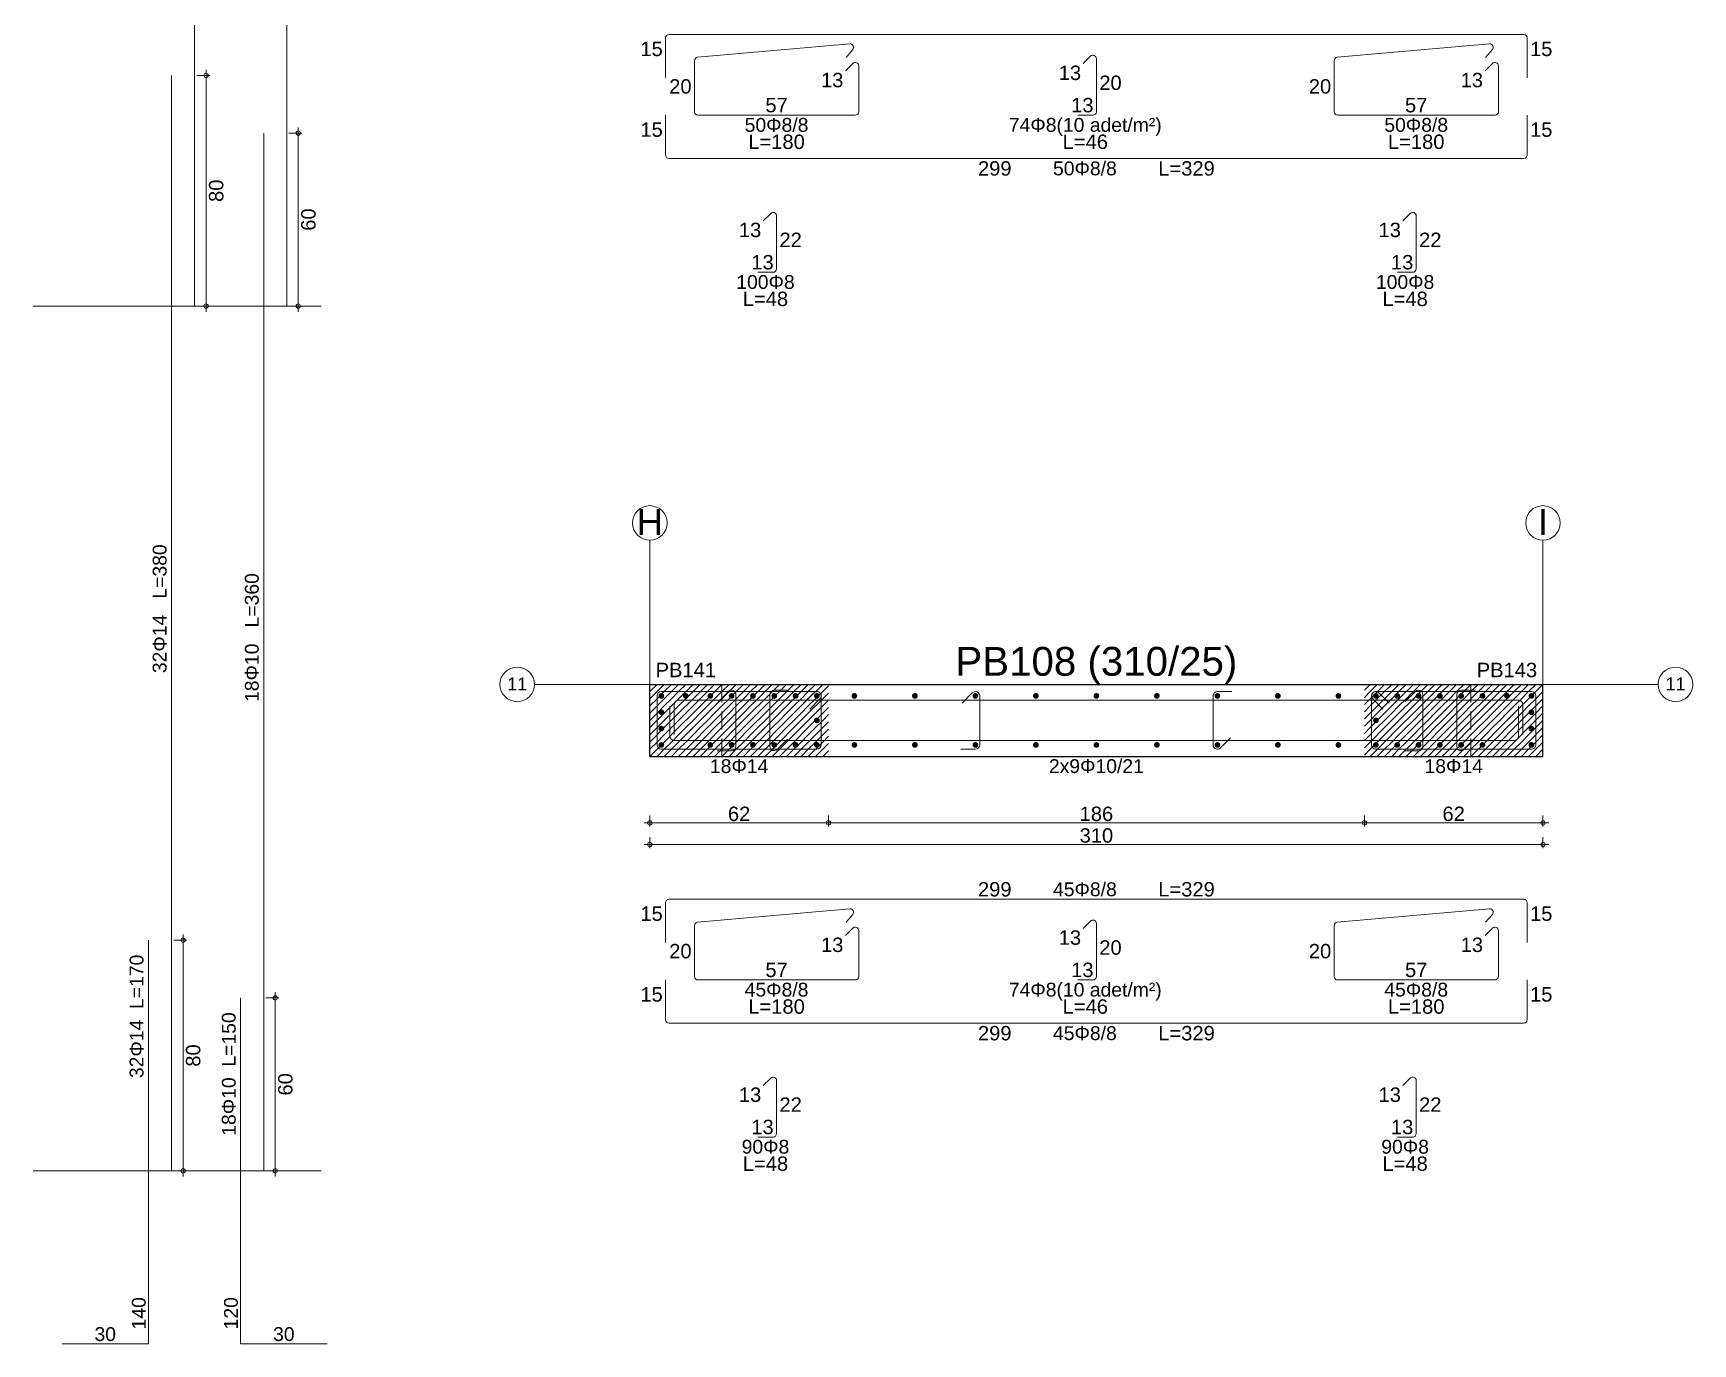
# Model space of a CAD drawing. Header units: millimetres. Extents: x 2232 to 85269, y -3593 to 5869.
# Drawn here: x 75231 to 76095, y -1561 to -879 of the extents above; entities that cross this region are included whole.
import ezdxf

# ---------------------------------------------------------------- set-up
doc = ezdxf.new("R2010")
doc.units = ezdxf.units.MM
doc.linetypes.add('CENTER2', pattern=[112.5, 75, -12.5, 12.5, -12.5])
doc.linetypes.add('HIDDEN4', pattern=[9.375, 6.25, -3.125])
for name, color, linetype in [('Donatı Topl. Uzun. Yazısı', 7, 'Continuous'), ('Donatı Uz. Yazısı', 7, 'Continuous'), ('Donatı Yazısı', 7, 'Continuous'), ('Donatı Çizgisi', 7, 'Continuous'), ('Panel', 7, 'Continuous'), ('Standart', 7, 'Continuous'), ('Ölçülendirme', 7, 'Continuous')]:
    doc.layers.add(name, color=color, linetype=linetype)
doc.styles.add('arial_1_18', font='arial.ttf', dxfattribs={"height": 0.2})

# ---------------------------------------------------------------- blocks, each defined once
blk = doc.blocks.new('IDE824Entity7256')
at = {"layer": 'Donatı Çizgisi', "linetype": 'Continuous', "lineweight": 5}
h = blk.add_hatch(color=5, dxfattribs=at)
edge = h.paths.add_edge_path(flags=0)
edge.add_arc((7059.99, 410), 1, 0, 360)
h = blk.add_hatch(color=5, dxfattribs=at)
edge = h.paths.add_edge_path(flags=0)
edge.add_arc((7068.49, 410), 1, 0, 360)
h = blk.add_hatch(color=5, dxfattribs=at)
edge = h.paths.add_edge_path(flags=0)
edge.add_arc((7076.99, 410), 1, 0, 360)
h = blk.add_hatch(color=5, dxfattribs=at)
edge = h.paths.add_edge_path(flags=0)
edge.add_arc((7084.39, 410), 1, 0, 360)
h = blk.add_hatch(color=5, dxfattribs=at)
edge = h.paths.add_edge_path(flags=0)
edge.add_arc((7091.79, 410), 1, 0, 360)
h = blk.add_hatch(color=5, dxfattribs=at)
edge = h.paths.add_edge_path(flags=0)
edge.add_arc((7099.19, 410), 1, 0, 360)
h = blk.add_hatch(color=5, dxfattribs=at)
edge = h.paths.add_edge_path(flags=0)
edge.add_arc((7106.59, 410), 1, 0, 360)
h = blk.add_hatch(color=5, dxfattribs=at)
edge = h.paths.add_edge_path(flags=0)
edge.add_arc((7113.99, 410), 1, 0, 360)
h = blk.add_hatch(color=5, dxfattribs=at)
edge = h.paths.add_edge_path(flags=0)
edge.add_arc((7126.99, 410), 1, 0, 360)
h = blk.add_hatch(color=5, dxfattribs=at)
edge = h.paths.add_edge_path(flags=0)
edge.add_arc((7147.99, 410), 1, 0, 360)
h = blk.add_hatch(color=5, dxfattribs=at)
edge = h.paths.add_edge_path(flags=0)
edge.add_arc((7168.99, 410), 1, 0, 360)
h = blk.add_hatch(color=5, dxfattribs=at)
edge = h.paths.add_edge_path(flags=0)
edge.add_arc((7189.99, 410), 1, 0, 360)
h = blk.add_hatch(color=5, dxfattribs=at)
edge = h.paths.add_edge_path(flags=0)
edge.add_arc((7210.99, 410), 1, 0, 360)
h = blk.add_hatch(color=5, dxfattribs=at)
edge = h.paths.add_edge_path(flags=0)
edge.add_arc((7231.99, 410), 1, 0, 360)
h = blk.add_hatch(color=5, dxfattribs=at)
edge = h.paths.add_edge_path(flags=0)
edge.add_arc((7252.99, 410), 1, 0, 360)
h = blk.add_hatch(color=5, dxfattribs=at)
edge = h.paths.add_edge_path(flags=0)
edge.add_arc((7273.99, 410), 1, 0, 360)
h = blk.add_hatch(color=5, dxfattribs=at)
edge = h.paths.add_edge_path(flags=0)
edge.add_arc((7294.99, 410), 1, 0, 360)
h = blk.add_hatch(color=5, dxfattribs=at)
edge = h.paths.add_edge_path(flags=0)
edge.add_arc((7307.99, 410), 1, 0, 360)
h = blk.add_hatch(color=5, dxfattribs=at)
edge = h.paths.add_edge_path(flags=0)
edge.add_arc((7315.39, 410), 1, 0, 360)
h = blk.add_hatch(color=5, dxfattribs=at)
edge = h.paths.add_edge_path(flags=0)
edge.add_arc((7322.79, 410), 1, 0, 360)
h = blk.add_hatch(color=5, dxfattribs=at)
edge = h.paths.add_edge_path(flags=0)
edge.add_arc((7330.19, 410), 1, 0, 360)
h = blk.add_hatch(color=5, dxfattribs=at)
edge = h.paths.add_edge_path(flags=0)
edge.add_arc((7337.59, 410), 1, 0, 360)
h = blk.add_hatch(color=5, dxfattribs=at)
edge = h.paths.add_edge_path(flags=0)
edge.add_arc((7344.99, 410), 1, 0, 360)
h = blk.add_hatch(color=5, dxfattribs=at)
edge = h.paths.add_edge_path(flags=0)
edge.add_arc((7353.49, 410), 1, 0, 360)
h = blk.add_hatch(color=5, dxfattribs=at)
edge = h.paths.add_edge_path(flags=0)
edge.add_arc((7361.99, 410), 1, 0, 360)
h = blk.add_hatch(color=5, dxfattribs=at)
edge = h.paths.add_edge_path(flags=0)
edge.add_arc((7059.99, 404.33), 1, 0, 360)
h = blk.add_hatch(color=5, dxfattribs=at)
edge = h.paths.add_edge_path(flags=0)
edge.add_arc((7361.99, 404.33), 1, 0, 360)
h = blk.add_hatch(color=5, dxfattribs=at)
edge = h.paths.add_edge_path(flags=0)
edge.add_arc((7059.99, 398.67), 1, 0, 360)
h = blk.add_hatch(color=5, dxfattribs=at)
edge = h.paths.add_edge_path(flags=0)
edge.add_arc((7113.99, 401.5), 1, 0, 360)
h = blk.add_hatch(color=5, dxfattribs=at)
edge = h.paths.add_edge_path(flags=0)
edge.add_arc((7307.99, 401.5), 1, 0, 360)
h = blk.add_hatch(color=5, dxfattribs=at)
edge = h.paths.add_edge_path(flags=0)
edge.add_arc((7361.99, 398.67), 1, 0, 360)
h = blk.add_hatch(color=5, dxfattribs=at)
edge = h.paths.add_edge_path(flags=0)
edge.add_arc((7059.99, 393), 1, 0, 360)
h = blk.add_hatch(color=5, dxfattribs=at)
edge = h.paths.add_edge_path(flags=0)
edge.add_arc((7076.99, 393), 1, 0, 360)
h = blk.add_hatch(color=5, dxfattribs=at)
edge = h.paths.add_edge_path(flags=0)
edge.add_arc((7084.39, 393), 1, 0, 360)
h = blk.add_hatch(color=5, dxfattribs=at)
edge = h.paths.add_edge_path(flags=0)
edge.add_arc((7091.79, 393), 1, 0, 360)
h = blk.add_hatch(color=5, dxfattribs=at)
edge = h.paths.add_edge_path(flags=0)
edge.add_arc((7099.19, 393), 1, 0, 360)
h = blk.add_hatch(color=5, dxfattribs=at)
edge = h.paths.add_edge_path(flags=0)
edge.add_arc((7106.59, 393), 1, 0, 360)
h = blk.add_hatch(color=5, dxfattribs=at)
edge = h.paths.add_edge_path(flags=0)
edge.add_arc((7113.99, 393), 1, 0, 360)
h = blk.add_hatch(color=5, dxfattribs=at)
edge = h.paths.add_edge_path(flags=0)
edge.add_arc((7126.99, 393), 1, 0, 360)
h = blk.add_hatch(color=5, dxfattribs=at)
edge = h.paths.add_edge_path(flags=0)
edge.add_arc((7147.99, 393), 1, 0, 360)
h = blk.add_hatch(color=5, dxfattribs=at)
edge = h.paths.add_edge_path(flags=0)
edge.add_arc((7168.99, 393), 1, 0, 360)
h = blk.add_hatch(color=5, dxfattribs=at)
edge = h.paths.add_edge_path(flags=0)
edge.add_arc((7189.99, 393), 1, 0, 360)
h = blk.add_hatch(color=5, dxfattribs=at)
edge = h.paths.add_edge_path(flags=0)
edge.add_arc((7210.99, 393), 1, 0, 360)
h = blk.add_hatch(color=5, dxfattribs=at)
edge = h.paths.add_edge_path(flags=0)
edge.add_arc((7231.99, 393), 1, 0, 360)
h = blk.add_hatch(color=5, dxfattribs=at)
edge = h.paths.add_edge_path(flags=0)
edge.add_arc((7252.99, 393), 1, 0, 360)
h = blk.add_hatch(color=5, dxfattribs=at)
edge = h.paths.add_edge_path(flags=0)
edge.add_arc((7273.99, 393), 1, 0, 360)
h = blk.add_hatch(color=5, dxfattribs=at)
edge = h.paths.add_edge_path(flags=0)
edge.add_arc((7294.99, 393), 1, 0, 360)
h = blk.add_hatch(color=5, dxfattribs=at)
edge = h.paths.add_edge_path(flags=0)
edge.add_arc((7307.99, 393), 1, 0, 360)
h = blk.add_hatch(color=5, dxfattribs=at)
edge = h.paths.add_edge_path(flags=0)
edge.add_arc((7315.39, 393), 1, 0, 360)
h = blk.add_hatch(color=5, dxfattribs=at)
edge = h.paths.add_edge_path(flags=0)
edge.add_arc((7322.79, 393), 1, 0, 360)
h = blk.add_hatch(color=5, dxfattribs=at)
edge = h.paths.add_edge_path(flags=0)
edge.add_arc((7330.19, 393), 1, 0, 360)
h = blk.add_hatch(color=5, dxfattribs=at)
edge = h.paths.add_edge_path(flags=0)
edge.add_arc((7337.59, 393), 1, 0, 360)
h = blk.add_hatch(color=5, dxfattribs=at)
edge = h.paths.add_edge_path(flags=0)
edge.add_arc((7344.99, 393), 1, 0, 360)
h = blk.add_hatch(color=5, dxfattribs=at)
edge = h.paths.add_edge_path(flags=0)
edge.add_arc((7361.99, 393), 1, 0, 360)
at = {"layer": 'Donatı Çizgisi', "color": 5, "linetype": 'Continuous', "lineweight": 5}
for points in [[(6897.99, 545.24), (6897.99, 1025.24)], [(6929.99, 545.24), (6929.99, 1005.24)], [(6889.99, 245.24), (6889.99, 625.24)], [(6921.99, 245.24), (6921.99, 605.24)], [(6881.99, 185.24), (6881.99, 325.24)], [(6913.99, 185.24), (6913.99, 305.24)], [(6851.99, 185.24), (6881.99, 185.24)], [(6913.99, 185.24), (6943.99, 185.24)]]:
    blk.add_lwpolyline(points, dxfattribs=at)
at = {"layer": 'Donatı Çizgisi', "color": 1, "linetype": 'Continuous', "lineweight": 5}
for points in [[(7062.69, 639.46), (7359.29, 639.46)], [(7061.49, 624.46), (7061.49, 638.26)], [(7072.58, 631.56), (7125.38, 636.19)], [(7124.09, 631.46), (7126.41, 634.22)], [(7294.58, 631.56), (7347.38, 636.19)], [(7346.09, 631.46), (7348.41, 634.22)], [(7360.49, 624.46), (7360.49, 638.26)], [(7071.49, 612.66), (7071.49, 630.36)], [(7123.89, 626.86), (7126.44, 629.41)], [(7128.49, 612.66), (7128.49, 628.56)], [(7206.39, 629.36), (7208.94, 631.91)], [(7210.99, 612.66), (7210.99, 631.06)], [(7293.49, 612.66), (7293.49, 630.36)], [(7345.89, 626.86), (7348.44, 629.41)], [(7350.49, 612.66), (7350.49, 628.56)], [(7061.49, 597.66), (7061.49, 611.46)], [(7072.69, 611.46), (7127.29, 611.46)], [(7204.49, 611.46), (7209.79, 611.46)], [(7294.69, 611.46), (7349.29, 611.46)], [(7360.49, 597.66), (7360.49, 611.46)], [(7062.69, 596.46), (7359.29, 596.46)], [(7095.39, 574.86), (7097.94, 577.41)], [(7099.99, 558.16), (7099.99, 576.56)], [(7317.39, 574.86), (7319.94, 577.41)], [(7321.99, 558.16), (7321.99, 576.56)], [(7093.49, 556.96), (7098.79, 556.96)], [(7315.49, 556.96), (7320.79, 556.96)], [(7058.49, 393), (7058.49, 410)], [(7059.99, 411.5), (7113.99, 411.5)], [(7079.79, 408.03), (7083.33, 411.56)], [(7085.89, 392.5), (7085.89, 410.5)], [(7097.69, 392.5), (7097.69, 410.5)], [(7099.19, 412), (7104.19, 412)], [(7109.39, 407.53), (7112.93, 411.06)], [(7115.49, 393), (7115.49, 410)], [(7164.39, 407.53), (7167.93, 411.06)], [(7170.49, 393), (7170.49, 410)], [(7251.49, 393), (7251.49, 410)], [(7252.99, 411.5), (7257.99, 411.5)], [(7306.49, 393), (7306.49, 410)], [(7307.99, 411.5), (7361.99, 411.5)], [(7312.58, 407.53), (7309.05, 411.06)], [(7318.19, 408.03), (7321.73, 411.56)], [(7324.29, 392.5), (7324.29, 410.5)], [(7336.09, 392.5), (7336.09, 410.5)], [(7337.59, 412), (7342.59, 412)], [(7363.49, 393), (7363.49, 410)], [(7062.99, 396), (7062.99, 406.4)], [(7064.49, 396.6), (7064.49, 407)], [(7065.99, 408.5), (7357.49, 408.5)], [(7111.51, 405.4), (7115.05, 408.94)], [(7306.93, 408.94), (7310.46, 405.4)], [(7357.49, 396), (7357.49, 406.4)], [(7358.99, 396.6), (7358.99, 407)], [(7064.49, 394.5), (7355.99, 394.5)], [(7100.25, 391.44), (7103.78, 394.97)], [(7254.05, 391.94), (7257.58, 395.47)], [(7338.65, 391.44), (7342.18, 394.97)], [(7059.99, 391.5), (7113.99, 391.5)], [(7079.39, 391), (7084.39, 391)], [(7163.99, 391.5), (7168.99, 391.5)], [(7307.99, 391.5), (7361.99, 391.5)], [(7317.79, 391), (7322.79, 391)], [(7061.49, 324.46), (7061.49, 338.26)], [(7062.69, 339.46), (7359.29, 339.46)], [(7072.58, 331.56), (7125.38, 336.19)], [(7124.09, 331.46), (7126.41, 334.22)], [(7294.58, 331.56), (7347.38, 336.19)], [(7346.09, 331.46), (7348.41, 334.22)], [(7360.49, 324.46), (7360.49, 338.26)], [(7071.49, 312.66), (7071.49, 330.36)], [(7123.89, 326.86), (7126.44, 329.41)], [(7128.49, 312.66), (7128.49, 328.56)], [(7206.39, 329.36), (7208.94, 331.91)], [(7210.99, 312.66), (7210.99, 331.06)], [(7293.49, 312.66), (7293.49, 330.36)], [(7345.89, 326.86), (7348.44, 329.41)], [(7350.49, 312.66), (7350.49, 328.56)], [(7061.49, 297.66), (7061.49, 311.46)], [(7072.69, 311.46), (7127.29, 311.46)], [(7204.49, 311.46), (7209.79, 311.46)], [(7294.69, 311.46), (7349.29, 311.46)], [(7360.49, 297.66), (7360.49, 311.46)], [(7062.69, 296.46), (7359.29, 296.46)], [(7095.39, 274.86), (7097.94, 277.41)], [(7099.99, 258.16), (7099.99, 276.56)], [(7317.39, 274.86), (7319.94, 277.41)], [(7321.99, 258.16), (7321.99, 276.56)], [(7093.49, 256.96), (7098.79, 256.96)], [(7315.49, 256.96), (7320.79, 256.96)]]:
    blk.add_lwpolyline(points, dxfattribs=at)
for centre, radius, start, end in [((7062.69, 638.26), 1.2, 90, 180), ((7359.29, 638.26), 1.2, 0, 90), ((7125.49, 634.99), 1.2, 320.01311, 95.01311), ((7347.49, 634.99), 1.2, 320.01311, 95.01311), ((7072.69, 630.36), 1.2, 95.01311, 180), ((7127.29, 628.56), 1.2, 0, 135), ((7209.79, 631.06), 1.2, 0, 135), ((7294.69, 630.36), 1.2, 95.01311, 180), ((7349.29, 628.56), 1.2, 0, 135), ((7072.69, 612.66), 1.2, 180, 270), ((7127.29, 612.66), 1.2, 270, 0), ((7209.79, 612.66), 1.2, 270, 0), ((7294.69, 612.66), 1.2, 180, 270), ((7349.29, 612.66), 1.2, 270, 0), ((7062.69, 597.66), 1.2, 180, 270), ((7359.29, 597.66), 1.2, 270, 0), ((7098.79, 576.56), 1.2, 0, 135), ((7320.79, 576.56), 1.2, 0, 135), ((7098.79, 558.16), 1.2, 270, 0), ((7320.79, 558.16), 1.2, 270, 0), ((7059.99, 410), 1.5, 90, 180), ((7084.39, 410.5), 1.5, 0, 135), ((7099.19, 410.5), 1.5, 90, 180), ((7113.99, 410), 1.5, 0, 135), ((7113.99, 410), 1.5, 315, 90), ((7168.99, 410), 1.5, 0, 135), ((7252.99, 410), 1.5, 90, 180), ((7307.99, 410), 1.5, 90, 225), ((7307.99, 410), 1.5, 45, 180), ((7322.79, 410.5), 1.5, 0, 135), ((7337.59, 410.5), 1.5, 90, 180), ((7361.99, 410), 1.5, 0, 90), ((7065.99, 407), 1.5, 90, 180), ((7357.49, 407), 1.5, 0, 90), ((7059.99, 393), 1.5, 180, 270), ((7064.49, 396), 1.5, 180, 270), ((7084.39, 392.5), 1.5, 270, 0), ((7099.19, 392.5), 1.5, 180, 315), ((7113.99, 393), 1.5, 270, 0), ((7168.99, 393), 1.5, 270, 0), ((7252.99, 393), 1.5, 180, 315), ((7307.99, 393), 1.5, 180, 270), ((7322.79, 392.5), 1.5, 270, 0), ((7337.59, 392.5), 1.5, 180, 315), ((7355.99, 396), 1.5, 270, 0), ((7361.99, 393), 1.5, 270, 0), ((7062.69, 338.26), 1.2, 90, 180), ((7125.49, 334.99), 1.2, 320.01311, 95.01311), ((7347.49, 334.99), 1.2, 320.01311, 95.01311), ((7359.29, 338.26), 1.2, 0, 90), ((7072.69, 330.36), 1.2, 95.01311, 180), ((7127.29, 328.56), 1.2, 0, 135), ((7209.79, 331.06), 1.2, 0, 135), ((7294.69, 330.36), 1.2, 95.01311, 180), ((7349.29, 328.56), 1.2, 0, 135), ((7072.69, 312.66), 1.2, 180, 270), ((7127.29, 312.66), 1.2, 270, 0), ((7209.79, 312.66), 1.2, 270, 0), ((7294.69, 312.66), 1.2, 180, 270), ((7349.29, 312.66), 1.2, 270, 0), ((7062.69, 297.66), 1.2, 180, 270), ((7359.29, 297.66), 1.2, 270, 0), ((7098.79, 276.56), 1.2, 0, 135), ((7320.79, 276.56), 1.2, 0, 135), ((7098.79, 258.16), 1.2, 270, 0), ((7320.79, 258.16), 1.2, 270, 0)]:
    blk.add_arc(centre, radius, start, end, dxfattribs=at)
at = {"layer": 'Panel', "color": 1, "linetype": 'Continuous', "lineweight": 5}
for points in [[(6841.99, 545.24), (6941.99, 545.24)], [(6841.99, 245.24), (6941.99, 245.24)]]:
    blk.add_lwpolyline(points, dxfattribs=at)
at = {"layer": 'Panel', "color": 250, "linetype": 'CENTER2', "lineweight": 5}
for points in [[(7055.99, 414), (7055.99, 464)], [(7365.99, 414), (7365.99, 464)], [(7015.99, 414), (7055.99, 414)], [(7365.99, 414), (7405.99, 414)]]:
    blk.add_lwpolyline(points, dxfattribs=at)
at = {"layer": 'Panel', "color": 251, "linetype": 'Continuous', "lineweight": -3}
for points in [[(7055.99, 409), (7060.99, 414)], [(7055.99, 411.5), (7058.49, 414)], [(7055.99, 404), (7060.99, 409)], [(7055.99, 406.5), (7058.49, 409)], [(7058.49, 409), (7060.99, 411.5)], [(7060.99, 409), (7065.99, 414)], [(7060.99, 411.5), (7063.49, 414)], [(7060.99, 404), (7065.99, 409)], [(7060.99, 406.5), (7063.49, 409)], [(7063.49, 409), (7065.99, 411.5)], [(7065.99, 409), (7070.99, 414)], [(7065.99, 411.5), (7068.49, 414)], [(7065.99, 404), (7070.99, 409)], [(7065.99, 406.5), (7068.49, 409)], [(7068.49, 409), (7070.99, 411.5)], [(7070.99, 409), (7075.99, 414)], [(7070.99, 411.5), (7073.49, 414)], [(7070.99, 404), (7075.99, 409)], [(7070.99, 406.5), (7073.49, 409)], [(7073.49, 409), (7075.99, 411.5)], [(7075.99, 409), (7080.99, 414)], [(7075.99, 411.5), (7078.49, 414)], [(7075.99, 404), (7080.99, 409)], [(7075.99, 406.5), (7078.49, 409)], [(7078.49, 409), (7080.99, 411.5)], [(7080.99, 409), (7085.99, 414)], [(7080.99, 411.5), (7083.49, 414)], [(7080.99, 404), (7085.99, 409)], [(7080.99, 406.5), (7083.49, 409)], [(7083.49, 409), (7085.99, 411.5)], [(7085.99, 409), (7090.99, 414)], [(7085.99, 411.5), (7088.49, 414)], [(7085.99, 404), (7090.99, 409)], [(7085.99, 406.5), (7088.49, 409)], [(7088.49, 409), (7090.99, 411.5)], [(7090.99, 409), (7095.99, 414)], [(7090.99, 411.5), (7093.49, 414)], [(7090.99, 404), (7095.99, 409)], [(7090.99, 406.5), (7093.49, 409)], [(7093.49, 409), (7095.99, 411.5)], [(7095.99, 409), (7100.99, 414)], [(7095.99, 411.5), (7098.49, 414)], [(7095.99, 404), (7100.99, 409)], [(7095.99, 406.5), (7098.49, 409)], [(7098.49, 409), (7100.99, 411.5)], [(7100.99, 409), (7105.99, 414)], [(7100.99, 411.5), (7103.49, 414)], [(7100.99, 404), (7105.99, 409)], [(7100.99, 406.5), (7103.49, 409)], [(7103.49, 409), (7105.99, 411.5)], [(7105.99, 409), (7110.99, 414)], [(7105.99, 411.5), (7108.49, 414)], [(7105.99, 404), (7110.99, 409)], [(7105.99, 406.5), (7108.49, 409)], [(7108.49, 409), (7110.99, 411.5)], [(7110.99, 409), (7115.99, 414)], [(7110.99, 411.5), (7113.49, 414)], [(7110.99, 404), (7115.99, 409)], [(7110.99, 406.5), (7113.49, 409)], [(7113.49, 409), (7115.99, 411.5)], [(7115.99, 411.5), (7117.99, 413.5)], [(7115.99, 409), (7117.99, 411)], [(7303.99, 412), (7305.99, 414)], [(7303.99, 409.5), (7305.99, 411.5)], [(7303.99, 407), (7305.99, 409)], [(7305.99, 409), (7310.99, 414)], [(7305.99, 411.5), (7308.49, 414)], [(7305.99, 404), (7310.99, 409)], [(7305.99, 406.5), (7308.49, 409)], [(7308.49, 409), (7310.99, 411.5)], [(7310.99, 409), (7315.99, 414)], [(7310.99, 411.5), (7313.49, 414)], [(7310.99, 404), (7315.99, 409)], [(7310.99, 406.5), (7313.49, 409)], [(7313.49, 409), (7315.99, 411.5)], [(7315.99, 409), (7320.99, 414)], [(7315.99, 411.5), (7318.49, 414)], [(7315.99, 404), (7320.99, 409)], [(7315.99, 406.5), (7318.49, 409)], [(7318.49, 409), (7320.99, 411.5)], [(7320.99, 409), (7325.99, 414)], [(7320.99, 411.5), (7323.49, 414)], [(7320.99, 404), (7325.99, 409)], [(7320.99, 406.5), (7323.49, 409)], [(7323.49, 409), (7325.99, 411.5)], [(7325.99, 409), (7330.99, 414)], [(7325.99, 411.5), (7328.49, 414)], [(7325.99, 404), (7330.99, 409)], [(7325.99, 406.5), (7328.49, 409)], [(7328.49, 409), (7330.99, 411.5)], [(7330.99, 409), (7335.99, 414)], [(7330.99, 411.5), (7333.49, 414)], [(7330.99, 404), (7335.99, 409)], [(7330.99, 406.5), (7333.49, 409)], [(7333.49, 409), (7335.99, 411.5)], [(7335.99, 409), (7340.99, 414)], [(7335.99, 411.5), (7338.49, 414)], [(7335.99, 404), (7340.99, 409)], [(7335.99, 406.5), (7338.49, 409)], [(7338.49, 409), (7340.99, 411.5)], [(7340.99, 409), (7345.99, 414)], [(7340.99, 411.5), (7343.49, 414)], [(7340.99, 404), (7345.99, 409)], [(7340.99, 406.5), (7343.49, 409)], [(7343.49, 409), (7345.99, 411.5)], [(7345.99, 409), (7350.99, 414)], [(7345.99, 411.5), (7348.49, 414)], [(7345.99, 404), (7350.99, 409)], [(7345.99, 406.5), (7348.49, 409)], [(7348.49, 409), (7350.99, 411.5)], [(7350.99, 409), (7355.99, 414)], [(7350.99, 411.5), (7353.49, 414)], [(7350.99, 404), (7355.99, 409)], [(7350.99, 406.5), (7353.49, 409)], [(7353.49, 409), (7355.99, 411.5)], [(7355.99, 409), (7360.99, 414)], [(7355.99, 411.5), (7358.49, 414)], [(7355.99, 404), (7360.99, 409)], [(7355.99, 406.5), (7358.49, 409)], [(7358.49, 409), (7360.99, 411.5)], [(7360.99, 409), (7365.99, 414)], [(7360.99, 411.5), (7363.49, 414)], [(7360.99, 404), (7365.99, 409)], [(7360.99, 406.5), (7363.49, 409)], [(7363.49, 409), (7365.99, 411.5)], [(7055.99, 399), (7060.99, 404)], [(7055.99, 401.5), (7058.49, 404)], [(7058.49, 404), (7060.99, 406.5)], [(7060.99, 399), (7065.99, 404)], [(7060.99, 401.5), (7063.49, 404)], [(7063.49, 404), (7065.99, 406.5)], [(7065.99, 399), (7070.99, 404)], [(7065.99, 401.5), (7068.49, 404)], [(7068.49, 404), (7070.99, 406.5)], [(7070.99, 399), (7075.99, 404)], [(7070.99, 401.5), (7073.49, 404)], [(7073.49, 404), (7075.99, 406.5)], [(7075.99, 399), (7080.99, 404)], [(7075.99, 401.5), (7078.49, 404)], [(7078.49, 404), (7080.99, 406.5)], [(7080.99, 399), (7085.99, 404)], [(7080.99, 401.5), (7083.49, 404)], [(7083.49, 404), (7085.99, 406.5)], [(7085.99, 399), (7090.99, 404)], [(7085.99, 401.5), (7088.49, 404)], [(7088.49, 404), (7090.99, 406.5)], [(7090.99, 399), (7095.99, 404)], [(7090.99, 401.5), (7093.49, 404)], [(7093.49, 404), (7095.99, 406.5)], [(7095.99, 399), (7100.99, 404)], [(7095.99, 401.5), (7098.49, 404)], [(7098.49, 404), (7100.99, 406.5)], [(7100.99, 399), (7105.99, 404)], [(7100.99, 401.5), (7103.49, 404)], [(7103.49, 404), (7105.99, 406.5)], [(7105.99, 399), (7110.99, 404)], [(7105.99, 401.5), (7108.49, 404)], [(7108.49, 404), (7110.99, 406.5)], [(7110.99, 399), (7115.99, 404)], [(7110.99, 401.5), (7113.49, 404)], [(7113.49, 404), (7115.99, 406.5)], [(7115.99, 406.5), (7117.99, 408.5)], [(7115.99, 404), (7117.99, 406)], [(7115.99, 401.5), (7117.99, 403.5)], [(7303.99, 404.5), (7305.99, 406.5)], [(7303.99, 402), (7305.99, 404)], [(7305.99, 399), (7310.99, 404)], [(7305.99, 401.5), (7308.49, 404)], [(7308.49, 404), (7310.99, 406.5)], [(7310.99, 399), (7315.99, 404)], [(7310.99, 401.5), (7313.49, 404)], [(7313.49, 404), (7315.99, 406.5)], [(7315.99, 399), (7320.99, 404)], [(7315.99, 401.5), (7318.49, 404)], [(7318.49, 404), (7320.99, 406.5)], [(7320.99, 399), (7325.99, 404)], [(7320.99, 401.5), (7323.49, 404)], [(7323.49, 404), (7325.99, 406.5)], [(7325.99, 399), (7330.99, 404)], [(7325.99, 401.5), (7328.49, 404)], [(7328.49, 404), (7330.99, 406.5)], [(7330.99, 399), (7335.99, 404)], [(7330.99, 401.5), (7333.49, 404)], [(7333.49, 404), (7335.99, 406.5)], [(7335.99, 399), (7340.99, 404)], [(7335.99, 401.5), (7338.49, 404)], [(7338.49, 404), (7340.99, 406.5)], [(7340.99, 399), (7345.99, 404)], [(7340.99, 401.5), (7343.49, 404)], [(7343.49, 404), (7345.99, 406.5)], [(7345.99, 399), (7350.99, 404)], [(7345.99, 401.5), (7348.49, 404)], [(7348.49, 404), (7350.99, 406.5)], [(7350.99, 399), (7355.99, 404)], [(7350.99, 401.5), (7353.49, 404)], [(7353.49, 404), (7355.99, 406.5)], [(7355.99, 399), (7360.99, 404)], [(7355.99, 401.5), (7358.49, 404)], [(7358.49, 404), (7360.99, 406.5)], [(7360.99, 399), (7365.99, 404)], [(7360.99, 401.5), (7363.49, 404)], [(7363.49, 404), (7365.99, 406.5)], [(7055.99, 394), (7060.99, 399)], [(7055.99, 396.5), (7058.49, 399)], [(7058.49, 399), (7060.99, 401.5)], [(7060.99, 394), (7065.99, 399)], [(7060.99, 396.5), (7063.49, 399)], [(7063.49, 399), (7065.99, 401.5)], [(7065.99, 394), (7070.99, 399)], [(7065.99, 396.5), (7068.49, 399)], [(7068.49, 399), (7070.99, 401.5)], [(7070.99, 394), (7075.99, 399)], [(7070.99, 396.5), (7073.49, 399)], [(7073.49, 399), (7075.99, 401.5)], [(7075.99, 394), (7080.99, 399)], [(7075.99, 396.5), (7078.49, 399)], [(7078.49, 399), (7080.99, 401.5)], [(7080.99, 394), (7085.99, 399)], [(7080.99, 396.5), (7083.49, 399)], [(7083.49, 399), (7085.99, 401.5)], [(7085.99, 394), (7090.99, 399)], [(7085.99, 396.5), (7088.49, 399)], [(7088.49, 399), (7090.99, 401.5)], [(7090.99, 394), (7095.99, 399)], [(7090.99, 396.5), (7093.49, 399)], [(7093.49, 399), (7095.99, 401.5)], [(7095.99, 394), (7100.99, 399)], [(7095.99, 396.5), (7098.49, 399)], [(7098.49, 399), (7100.99, 401.5)], [(7100.99, 394), (7105.99, 399)], [(7100.99, 396.5), (7103.49, 399)], [(7103.49, 399), (7105.99, 401.5)], [(7105.99, 394), (7110.99, 399)], [(7105.99, 396.5), (7108.49, 399)], [(7108.49, 399), (7110.99, 401.5)], [(7110.99, 394), (7115.99, 399)], [(7110.99, 396.5), (7113.49, 399)], [(7113.49, 399), (7115.99, 401.5)], [(7115.99, 399), (7117.99, 401)], [(7115.99, 396.5), (7117.99, 398.5)], [(7303.99, 399.5), (7305.99, 401.5)], [(7303.99, 397), (7305.99, 399)], [(7305.99, 394), (7310.99, 399)], [(7305.99, 396.5), (7308.49, 399)], [(7308.49, 399), (7310.99, 401.5)], [(7310.99, 394), (7315.99, 399)], [(7310.99, 396.5), (7313.49, 399)], [(7313.49, 399), (7315.99, 401.5)], [(7315.99, 394), (7320.99, 399)], [(7315.99, 396.5), (7318.49, 399)], [(7318.49, 399), (7320.99, 401.5)], [(7320.99, 394), (7325.99, 399)], [(7320.99, 396.5), (7323.49, 399)], [(7323.49, 399), (7325.99, 401.5)], [(7325.99, 394), (7330.99, 399)], [(7325.99, 396.5), (7328.49, 399)], [(7328.49, 399), (7330.99, 401.5)], [(7330.99, 394), (7335.99, 399)], [(7330.99, 396.5), (7333.49, 399)], [(7333.49, 399), (7335.99, 401.5)], [(7335.99, 394), (7340.99, 399)], [(7335.99, 396.5), (7338.49, 399)], [(7338.49, 399), (7340.99, 401.5)], [(7340.99, 394), (7345.99, 399)], [(7340.99, 396.5), (7343.49, 399)], [(7343.49, 399), (7345.99, 401.5)], [(7345.99, 394), (7350.99, 399)], [(7345.99, 396.5), (7348.49, 399)], [(7348.49, 399), (7350.99, 401.5)], [(7350.99, 394), (7355.99, 399)], [(7350.99, 396.5), (7353.49, 399)], [(7353.49, 399), (7355.99, 401.5)], [(7355.99, 394), (7360.99, 399)], [(7355.99, 396.5), (7358.49, 399)], [(7358.49, 399), (7360.99, 401.5)], [(7360.99, 394), (7365.99, 399)], [(7360.99, 396.5), (7363.49, 399)], [(7363.49, 399), (7365.99, 401.5)], [(7055.99, 389), (7060.99, 394)], [(7055.99, 391.5), (7058.49, 394)], [(7058.49, 394), (7060.99, 396.5)], [(7060.99, 389), (7065.99, 394)], [(7060.99, 391.5), (7063.49, 394)], [(7063.49, 394), (7065.99, 396.5)], [(7065.99, 389), (7070.99, 394)], [(7065.99, 391.5), (7068.49, 394)], [(7068.49, 394), (7070.99, 396.5)], [(7070.99, 389), (7075.99, 394)], [(7070.99, 391.5), (7073.49, 394)], [(7073.49, 394), (7075.99, 396.5)], [(7075.99, 389), (7080.99, 394)], [(7075.99, 391.5), (7078.49, 394)], [(7078.49, 394), (7080.99, 396.5)], [(7080.99, 389), (7085.99, 394)], [(7080.99, 391.5), (7083.49, 394)], [(7083.49, 394), (7085.99, 396.5)], [(7085.99, 389), (7090.99, 394)], [(7085.99, 391.5), (7088.49, 394)], [(7088.49, 394), (7090.99, 396.5)], [(7090.99, 389), (7095.99, 394)], [(7090.99, 391.5), (7093.49, 394)], [(7093.49, 394), (7095.99, 396.5)], [(7095.99, 389), (7100.99, 394)], [(7095.99, 391.5), (7098.49, 394)], [(7098.49, 394), (7100.99, 396.5)], [(7100.99, 389), (7105.99, 394)], [(7100.99, 391.5), (7103.49, 394)], [(7103.49, 394), (7105.99, 396.5)], [(7105.99, 389), (7110.99, 394)], [(7105.99, 391.5), (7108.49, 394)], [(7108.49, 394), (7110.99, 396.5)], [(7110.99, 389), (7115.99, 394)], [(7110.99, 391.5), (7113.49, 394)], [(7113.49, 394), (7115.99, 396.5)], [(7115.99, 394), (7117.99, 396)], [(7115.99, 391.5), (7117.99, 393.5)], [(7303.99, 394.5), (7305.99, 396.5)], [(7303.99, 392), (7305.99, 394)], [(7305.99, 389), (7310.99, 394)], [(7305.99, 391.5), (7308.49, 394)], [(7308.49, 394), (7310.99, 396.5)], [(7310.99, 389), (7315.99, 394)], [(7310.99, 391.5), (7313.49, 394)], [(7313.49, 394), (7315.99, 396.5)], [(7315.99, 389), (7320.99, 394)], [(7315.99, 391.5), (7318.49, 394)], [(7318.49, 394), (7320.99, 396.5)], [(7320.99, 389), (7325.99, 394)], [(7320.99, 391.5), (7323.49, 394)], [(7323.49, 394), (7325.99, 396.5)], [(7325.99, 389), (7330.99, 394)], [(7325.99, 391.5), (7328.49, 394)], [(7328.49, 394), (7330.99, 396.5)], [(7330.99, 389), (7335.99, 394)], [(7330.99, 391.5), (7333.49, 394)], [(7333.49, 394), (7335.99, 396.5)], [(7335.99, 389), (7340.99, 394)], [(7335.99, 391.5), (7338.49, 394)], [(7338.49, 394), (7340.99, 396.5)], [(7340.99, 389), (7345.99, 394)], [(7340.99, 391.5), (7343.49, 394)], [(7343.49, 394), (7345.99, 396.5)], [(7345.99, 389), (7350.99, 394)], [(7345.99, 391.5), (7348.49, 394)], [(7348.49, 394), (7350.99, 396.5)], [(7350.99, 389), (7355.99, 394)], [(7350.99, 391.5), (7353.49, 394)], [(7353.49, 394), (7355.99, 396.5)], [(7355.99, 389), (7360.99, 394)], [(7355.99, 391.5), (7358.49, 394)], [(7358.49, 394), (7360.99, 396.5)], [(7360.99, 389), (7365.99, 394)], [(7360.99, 391.5), (7363.49, 394)], [(7363.49, 394), (7365.99, 396.5)], [(7058.49, 389), (7060.99, 391.5)], [(7063.49, 389), (7065.99, 391.5)], [(7068.49, 389), (7070.99, 391.5)], [(7073.49, 389), (7075.99, 391.5)], [(7078.49, 389), (7080.99, 391.5)], [(7083.49, 389), (7085.99, 391.5)], [(7088.49, 389), (7090.99, 391.5)], [(7093.49, 389), (7095.99, 391.5)], [(7098.49, 389), (7100.99, 391.5)], [(7103.49, 389), (7105.99, 391.5)], [(7108.49, 389), (7110.99, 391.5)], [(7113.49, 389), (7115.99, 391.5)], [(7115.99, 389), (7117.99, 391)], [(7303.99, 389.5), (7305.99, 391.5)], [(7308.49, 389), (7310.99, 391.5)], [(7313.49, 389), (7315.99, 391.5)], [(7318.49, 389), (7320.99, 391.5)], [(7323.49, 389), (7325.99, 391.5)], [(7328.49, 389), (7330.99, 391.5)], [(7333.49, 389), (7335.99, 391.5)], [(7338.49, 389), (7340.99, 391.5)], [(7343.49, 389), (7345.99, 391.5)], [(7348.49, 389), (7350.99, 391.5)], [(7353.49, 389), (7355.99, 391.5)], [(7358.49, 389), (7360.99, 391.5)], [(7363.49, 389), (7365.99, 391.5)]]:
    blk.add_lwpolyline(points, dxfattribs=at)
at = {"layer": 'Panel', "color": 33, "linetype": 'Continuous', "lineweight": -3}
for points in [[(7055.99, 414), (7365.99, 414)], [(7055.99, 389), (7055.99, 414)], [(7365.99, 389), (7365.99, 414)], [(7055.99, 389), (7365.99, 389)]]:
    blk.add_lwpolyline(points, dxfattribs=at)
at = {"layer": 'Panel', "color": 5, "linetype": 'HIDDEN4', "lineweight": 5}
for points in [[(7080.99, 389), (7080.99, 414)], [(7340.99, 389), (7340.99, 414)]]:
    blk.add_lwpolyline(points, dxfattribs=at)
at = {"layer": 'Panel', "color": 30, "linetype": 'Continuous', "lineweight": 5}
for centre in [(7055.99, 470), (7365.99, 470), (7009.99, 414), (7411.99, 414)]:
    blk.add_circle(centre, 6, dxfattribs=at)
at = {"layer": 'Ölçülendirme', "color": 1, "linetype": 'Continuous', "lineweight": 5}
for points in [[(6898.74, 625.24), (6903.24, 625.24)], [(6901.99, 543.24), (6901.99, 627.24)], [(6930.74, 605.24), (6935.24, 605.24)], [(6933.99, 543.24), (6933.99, 607.24)], [(6898.74, 545.24), (6903.24, 545.24)], [(6930.74, 545.24), (6935.24, 545.24)], [(6890.74, 325.24), (6895.24, 325.24)], [(6893.99, 243.24), (6893.99, 327.24)], [(6925.99, 243.24), (6925.99, 307.24)], [(6922.74, 305.24), (6927.24, 305.24)], [(6890.74, 245.24), (6895.24, 245.24)], [(6922.74, 245.24), (6927.24, 245.24)]]:
    blk.add_lwpolyline(points, dxfattribs=at)
at = {"layer": 'Ölçülendirme', "color": 5, "linetype": 'Continuous', "lineweight": 5}
for points in [[(7053.99, 365.96), (7367.99, 365.96)], [(7055.99, 364.71), (7055.99, 368.46)], [(7117.99, 364.71), (7117.99, 368.46)], [(7303.99, 364.71), (7303.99, 368.46)], [(7365.99, 364.71), (7365.99, 368.46)], [(7053.99, 358.46), (7367.99, 358.46)], [(7055.99, 357.21), (7055.99, 360.96)], [(7365.99, 357.21), (7365.99, 360.96)]]:
    blk.add_lwpolyline(points, dxfattribs=at)
at = {"layer": 'Ölçülendirme', "color": 1, "linetype": 'Continuous', "lineweight": 5}
for centre in [(6901.99, 625.24), (6933.99, 605.24), (6901.99, 545.24), (6933.99, 545.24), (6893.99, 325.24), (6925.99, 305.24), (6893.99, 245.24), (6925.99, 245.24)]:
    blk.add_circle(centre, 0.75, dxfattribs=at)
at = {"layer": 'Ölçülendirme', "color": 5, "linetype": 'Continuous', "lineweight": 5}
for centre in [(7055.99, 365.96), (7117.99, 365.96), (7303.99, 365.96), (7365.99, 365.96), (7055.99, 358.46), (7365.99, 358.46)]:
    blk.add_circle(centre, 0.75, dxfattribs=at)
at = {"layer": 'Donatı Topl. Uzun. Yazısı', "color": 5, "linetype": 'Continuous', "lineweight": 5, "style": 'arial_1_18'}
for s, p in [('L=180', (7090.18, 599.74)), ('L=46', (7199.27, 599.74)), ('L=180', (7312.18, 599.74)), ('L=329', (7232.47, 590.5)), ('L=48', (7088.27, 545.24)), ('L=48', (7310.27, 545.24)), ('L=329', (7232.47, 340.42)), ('L=180', (7090.18, 299.74)), ('L=46', (7199.27, 299.74)), ('L=180', (7312.18, 299.74)), ('L=329', (7232.47, 290.5)), ('L=48', (7088.27, 245.24)), ('L=48', (7310.27, 245.24))]:
    blk.add_text(s, height=5, dxfattribs=at).set_placement(p)
at = {"layer": 'Donatı Uz. Yazısı', "color": 5, "linetype": 'Continuous', "lineweight": 5, "style": 'arial_1_18'}
for s, p in [('15', (7052.72, 631.96)), ('13', (7197.91, 623.66)), ('20', (7062.72, 618.96)), ('13', (7115.41, 621.16)), ('20', (7211.99, 620.21)), ('20', (7284.72, 618.96)), ('13', (7337.41, 621.16)), ('57', (7096.1, 612.46)), ('13', (7202.22, 612.46)), ('57', (7318.1, 612.46)), ('15', (7361.49, 603.96)), ('299', (7169.89, 590.5)), ('13', (7086.91, 569.16)), ('22', (7100.99, 565.71)), ('13', (7308.91, 569.16)), ('22', (7322.99, 565.71)), ('13', (7091.22, 557.96)), ('13', (7313.22, 557.96)), ('299', (7169.89, 340.42)), ('15', (7052.72, 331.96)), ('13', (7197.91, 323.66)), ('20', (7062.72, 318.96)), ('13', (7115.41, 321.16)), ('20', (7211.99, 320.21)), ('20', (7284.72, 318.96)), ('13', (7337.41, 321.16)), ('57', (7096.1, 312.46)), ('13', (7202.22, 312.46)), ('57', (7318.1, 312.46)), ('15', (7361.49, 303.96)), ('299', (7169.89, 290.5)), ('13', (7086.91, 269.16)), ('22', (7100.99, 265.71)), ('13', (7308.91, 269.16)), ('22', (7322.99, 265.71)), ('13', (7091.22, 257.96)), ('13', (7313.22, 257.96))]:
    blk.add_text(s, height=5, dxfattribs=at).set_placement(p)
for p in [(7361.49, 631.96), (7052.72, 603.96), (7361.49, 331.96), (7052.72, 303.96)]:
    blk.add_text('15', height=5, rotation=360, dxfattribs=at).set_placement(p)
at = {"layer": 'Donatı Yazısı', "color": 5, "linetype": 'Continuous', "lineweight": 5, "style": 'arial_1_18'}
for s, p in [('50Φ8/8', (7088.92, 605.7)), ('74Φ8(10 adet/m²)', (7180.61, 605.7)), ('50Φ8/8', (7310.92, 605.7)), ('50Φ8/8', (7195.94, 590.6)), ('100Φ8', (7086.01, 551.2)), ('100Φ8', (7308.01, 551.2)), ('18Φ14', (7076.86, 383.24)), ('2x9Φ10/21', (7194.52, 383.24)), ('18Φ14', (7324.86, 383.24)), ('45Φ8/8', (7195.94, 340.52)), ('45Φ8/8', (7088.92, 305.7)), ('74Φ8(10 adet/m²)', (7180.61, 305.7)), ('45Φ8/8', (7310.92, 305.7)), ('45Φ8/8', (7195.94, 290.6)), ('90Φ8', (7087.87, 251.2)), ('90Φ8', (7309.87, 251.2)), ('30', (6863.26, 186.2)), ('30', (6925.26, 186.2))]:
    blk.add_text(s, height=4.8, dxfattribs=at).set_placement(p)
for s, p in [('32Φ14   L=380', (6888.26, 417.9)), ('18Φ10   L=360', (6920.26, 407.9)), ('32Φ14  L=170', (6880.26, 277.41)), ('18Φ10  L=150', (6912.26, 257.41)), ('140', (6881.03, 190.24)), ('120', (6913.03, 190.24))]:
    blk.add_text(s, height=4.8, rotation=90, dxfattribs=at).set_placement(p)
at = {"layer": 'Panel', "color": 1, "linetype": 'Continuous', "lineweight": 5, "style": 'arial_1_18'}
for s, height, p in [('H', 9, (7051.45, 465.81)), ('I', 9, (7364.24, 465.81)), ('PB108 (310/25)', 10, (7162.06, 417)), ('11', 4.5, (7006.49, 411.91)), ('11', 4.5, (7408.49, 411.91))]:
    blk.add_text(s, height=height, dxfattribs=at).set_placement(p)
at = {"layer": 'Panel', "color": 5, "linetype": 'Continuous', "lineweight": 5, "style": 'arial_1_18'}
for s, p in [('PB141', (7058, 416.5)), ('PB143', (7343, 416.5))]:
    blk.add_text(s, height=5, dxfattribs=at).set_placement(p)
at = {"layer": 'Ölçülendirme', "color": 1, "linetype": 'Continuous', "lineweight": 5, "style": 'arial_1_18'}
for s, p in [('80', (6907.99, 581.36)), ('60', (6939.99, 571.36)), ('80', (6899.99, 281.36)), ('60', (6931.99, 271.36))]:
    blk.add_text(s, height=5, rotation=90, dxfattribs=at).set_placement(p)
at = {"layer": 'Ölçülendirme', "color": 5, "linetype": 'Continuous', "lineweight": 5, "style": 'arial_1_18'}
for s, p in [('62', (7083.1, 366.59)), ('186', (7205.16, 366.59)), ('62', (7331.1, 366.59)), ('310', (7205.16, 359.09))]:
    blk.add_text(s, height=5, dxfattribs=at).set_placement(p)

msp = doc.modelspace()

# ---------------------------------------------------------------- block references
at = {"layer": 'Standart', "xscale": 1.5, "yscale": 1.5, "zscale": 1.5}
msp.add_blockref('IDE824Entity7256', (64967.98, -1838.7), dxfattribs=at)

doc.saveas('drawing.dxf')
